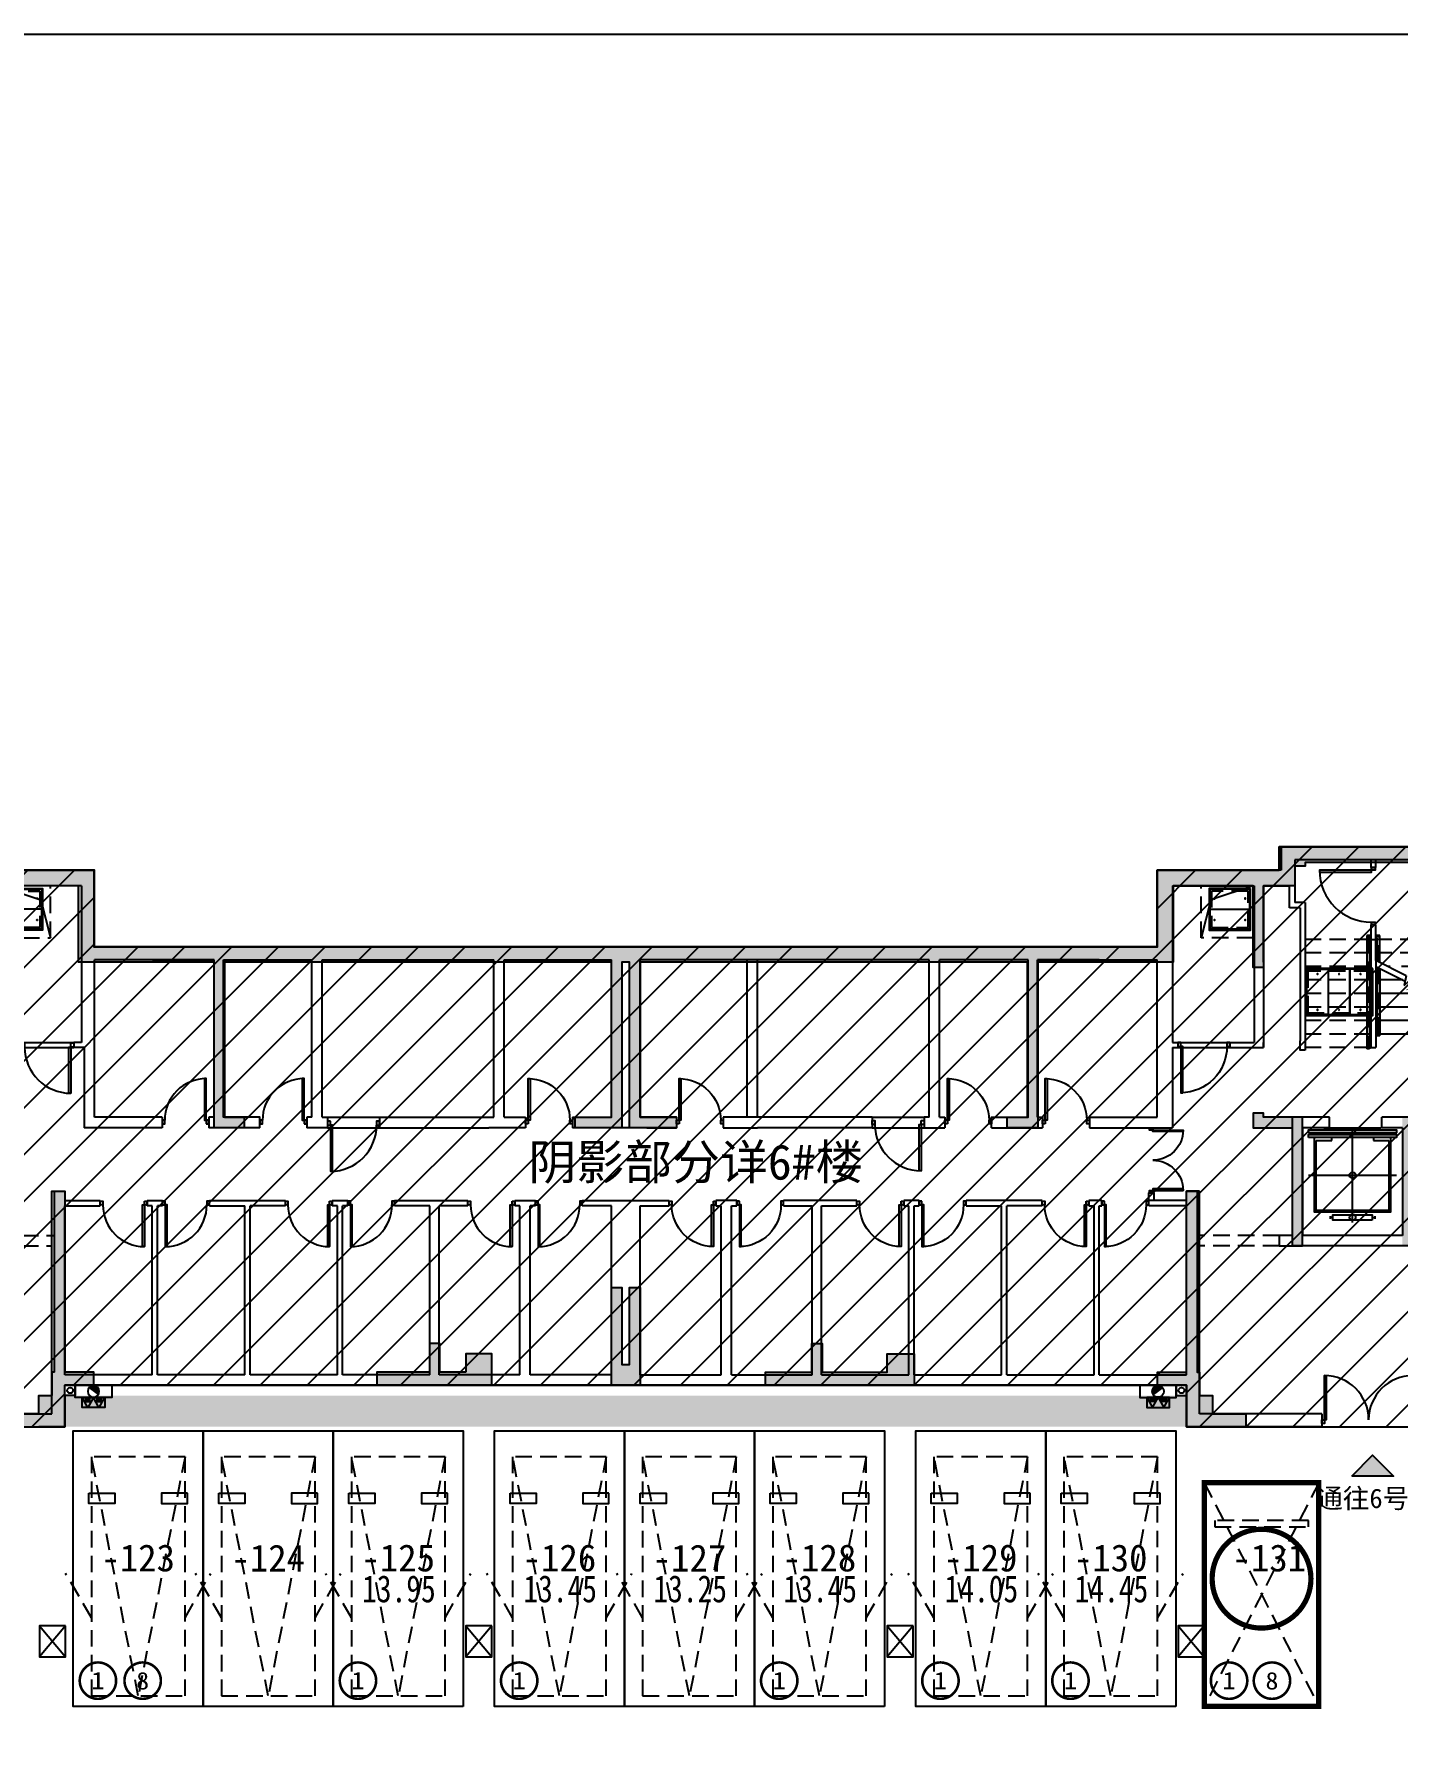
# Model space of a CAD drawing. Header units: millimetres. Extents: x 693907 to 1906102, y -24098 to 332602.
# Drawn here: x 852764 to 878990, y 299862 to 332602 of the extents above; entities that cross this region are included whole.
import ezdxf
from ezdxf.enums import TextEntityAlignment as Align

# ---------------------------------------------------------------- set-up
doc = ezdxf.new("R2010")
doc.units = ezdxf.units.MM
doc.header["$LTSCALE"] = 100
for name, pattern in [('A6-DK-B1F$0$$0$HIDDEN2', [4.7625, 3.175, -1.5875]), ('A6-DK-B1F$0$HIDDEN2', [4.7625, 3.175, -1.5875]), ('X143-6#-BFdwg$0$HIDDEN2', [4.7625, 3.175, -1.5875]), ('XG-CORE-143-BF$0$$0$HIDDEN2', [4.7625, 3.175, -1.5875]), ('XG-CORE-143-BF$0$$0$XG-CORE-143-1F$0$XU-CORE-28F-BF$0$XU-CORE-28F-1F$0$HIDDEN2', [4.7625, 3.175, -1.5875]), ('XG-CORE-143-BF$0$HIDDEN2', [4.7625, 3.175, -1.5875])]:
    doc.linetypes.add(name, pattern=pattern)
doc.layers.get('Defpoints').update_dxf_attribs({"color": 189})
for name, color, linetype in [('-ACO-TTLB', 153, 'Continuous'), ('6-h-dxc$0$S-HATCH-X', 251, 'Continuous'), ('A-HATCH', 251, 'Continuous'), ('A-ROOM-IDEN', 31, 'Continuous'), ('A-WIND-IDEN', 244, 'Continuous'), ('A6-DK-B1F$0$$0$A-PRKG', 175, 'A6-DK-B1F$0$$0$HIDDEN2'), ('A6-DK-B1F$0$A-PRKG', 175, 'A6-DK-B1F$0$HIDDEN2'), ('A6-DK-B1F$0$A-PRKG-SIGN', 252, 'Continuous'), ('A6-W-B1$0$S-WALL-S', 4, 'Continuous'), ('a_parking_number', 120, 'Continuous'), ('a_parking_price', 211, 'Continuous'), ('TP-DK-1(xhs)$0$P-J-DIM-L', 70, 'Continuous'), ('TP-DK-1(xhs)$0$P-X-L', 240, 'Continuous'), ('TP-DK-1(xhs)$0$P-X-M', 2, 'Continuous'), ('TP-DK-1(xhs)$0$P-X-X', 1, 'Continuous'), ('X143-6#-BFdwg$0$A-DOOR', 190, 'Continuous'), ('X143-6#-BFdwg$0$A-DRAIN', 152, 'Continuous'), ('X143-6#-BFdwg$0$A-HOLE-FLOR', 242, 'Continuous'), ('X143-6#-BFdwg$0$A-LOWER', 131, 'X143-6#-BFdwg$0$HIDDEN2'), ('X143-6#-BFdwg$0$A-STAIR', 142, 'Continuous'), ('X143-6#-BFdwg$0$A-VOID', 221, 'X143-6#-BFdwg$0$HIDDEN2'), ('X143-6#-BFdwg$0$A6-143-BF(12#)$0$$0$A-WALL', 2, 'Continuous'), ('X143-6#-BFdwg$0$A6-143-BF(12#)$0$A-DOOR', 190, 'Continuous'), ('X143-6#-BFdwg$0$A6-143-BF(12#)$0$A-WALL', 2, 'Continuous'), ('X143-6#-BFdwg$0$A6-143-BF(12#)$0$XU-143-SF$0$A-WALL', 2, 'Continuous'), ('X143-6#-BFdwg$0$X23-BF$0$A-HATCH', 251, 'Continuous'), ('X143-6#-BFdwg$0$xref(dwg引用图层)', 7, 'Continuous'), ('XG-CORE-143-BF$0$$0$A-WALL', 2, 'Continuous'), ('XG-CORE-143-BF$0$$0$XG-CORE-143-1F$0$XU-CORE-28F-BF$0$XU-CORE-28F-1F$0$A-RAIL', 55, 'Continuous'), ('XG-CORE-143-BF$0$A-DRAIN', 152, 'Continuous'), ('XG-CORE-143-BF$0$A-EVTR', 193, 'Continuous'), ('XG-CORE-143-BF$0$A-HATCH', 251, 'Continuous'), ('XG-CORE-143-BF$0$A-INDEX', 134, 'Continuous'), ('XG-CORE-143-BF$0$A-LOWER', 131, 'XG-CORE-143-BF$0$HIDDEN2'), ('XG-CORE-143-BF$0$A-WALL', 2, 'Continuous'), ('XG-CORE-143-BF$0$A6-143-BF(12#)$0$A-DOOR', 190, 'Continuous'), ('XG-CORE-143-BF$0$A6-143-BF(12#)$0$A-STAIR', 142, 'Continuous'), ('XG-CORE-143-BF$0$A6-143-BF(12#)$0$XG-CORE-7F-1F$0$A-STAIR', 142, 'Continuous'), ('xref(dwg引用图层)', 7, 'Continuous'), ('留孔', 1, 'Continuous')]:
    doc.layers.add(name, color=color, linetype=linetype)
doc.layers.add('A6-W-B1$0$S-EDIT', color=241, linetype='Continuous', plot=False)
doc.layers.add('XG-CORE-143-BF$0$$0$XG-CORE-143-1F$0$XU-CORE-28F-BF$0$XU-CORE-28F-1F$0$-ACO-PLTW', color=220, linetype='XG-CORE-143-BF$0$$0$XG-CORE-143-1F$0$XU-CORE-28F-BF$0$XU-CORE-28F-1F$0$HIDDEN2', plot=False)
doc.layers.add('LVTRY', color=6, linetype='Continuous', lineweight=18)
doc.layers.add('PUB_TEXT', color=7, linetype='Continuous', lineweight=15)
doc.layers.add('yichutu', color=7, linetype='Continuous', true_color=0xffffff, plot=False)
doc.styles.add('-黑体', font='simhei.ttf')
doc.styles.add('华文细黑', font='STXIHEI.TTF')
doc.styles.add('黑体', font='simhei.ttf', dxfattribs={"width": 0.8})

# ---------------------------------------------------------------- blocks, each defined once
blk = doc.blocks.new('*U362')
blk.add_line((0, 1747), (0, 0))
at = {"const_width": 20}
blk.add_lwpolyline([(-103, 1694), (0, 1747), (103, 1694)], dxfattribs=at)
at = {"const_width": 45}
blk.add_lwpolyline([(-6, -22, 1), (6, 22, 1)], format="xyb", close=True, dxfattribs=at)
blk = doc.blocks.new('XG-CORE-143-BF$0$A-Well-plan-1200x1200')
blk.add_lwpolyline([(-50, 850), (1250, 850), (1250, -50), (-50, -50)], close=True)
at = {"layer": 'XG-CORE-143-BF$0$A-HATCH'}
for points in [[(-20, 835), (392, 835), (392, -35), (-20, -35)], [(392, 835), (808, 835), (808, -35), (392, -35)], [(1220, 835), (808, 835), (808, -35), (1220, -35)]]:
    blk.add_lwpolyline(points, close=True, dxfattribs=at)
for centre in [(185, 745), (600, 745), (1015, 745), (185, 55), (600, 55), (1015, 55)]:
    blk.add_circle(centre, 8, dxfattribs=at)
at = {"layer": 'XG-CORE-143-BF$0$A-LOWER'}
blk.add_lwpolyline([(0, 800), (1200, 800), (1200, 0), (0, 0)], close=True, dxfattribs=at)
blk = doc.blocks.new('*U363')
for points in [[(-85, 1035), (-85, 35), (-50, 35), (-50, 1035)], [(-1100, 35), (-1050, 35), (-1050, -35), (-1100, -35)], [(-50, 35), (0, 35), (0, -35), (-50, -35)]]:
    blk.add_lwpolyline(points, close=True)
blk.add_arc((-50, 35), 1000, 90, 180)
blk = doc.blocks.new('XG-CORE-143-BF$0$A-EVTR-a')
for p, q in [((-430, 1700), (-430, 1750)), ((-380, 1725), (-430, 1725)), ((0, 1825), (0, 0)), ((380, 1725), (430, 1725)), ((430, 1700), (430, 1750)), ((844, 915), (-844, 915)), ((550, 0), (-550, 0))]:
    blk.add_line(p, q)
for points in [[(-380, 1775), (380, 1775), (380, 1675), (-380, 1675)], [(844, 190), (844, 130), (-844, 130), (-844, 190)], [(844, 100), (844, 40), (-844, 40), (-844, 100)]]:
    blk.add_lwpolyline(points, close=True)
for points in [[(-731, 190), (-731, 1625), (731, 1625), (731, 190)], [(-700, 245), (-700, 1595), (700, 1595), (700, 245)], [(-400, 245), (-700, 245)], [(-400, 190), (-400, 245)], [(700, 245), (400, 245)], [(400, 245), (400, 190)]]:
    blk.add_lwpolyline(points)
blk.add_circle((0, 1725), 60)
blk.add_ellipse((0, 915), major_axis=(-60.1, 0), ratio=0.918919, start_param=-1.570796, end_param=4.712389)
blk = doc.blocks.new('XG-CORE-143-BF')
at = {"layer": 'XG-CORE-143-BF$0$$0$A-WALL'}
for p, q in [((11840, 11660), (11840, 11160)), ((11840, 11660), (15170, 11660)), ((15170, 11660), (15170, 11210)), ((12090, 11410), (12090, 7800)), ((12090, 11410), (14910, 11410)), ((13350, 11260), (13350, 11410)), ((13450, 11410), (13450, 11260)), ((14910, 11410), (14910, 10590)), ((15170, 11210), (15700, 11210)), ((15510, 10910), (15010, 10910)), ((15010, 10490), (15010, 10910)), ((15510, 9445), (15510, 10910)), ((14710, 10590), (14910, 10590)), ((14710, 10590), (14710, 7750)), ((14810, 10490), (14810, 9445)), ((14810, 10490), (15010, 10490)), ((13350, 9474), (13350, 10160)), ((13450, 10160), (13450, 7800)), ((13350, 9474), (13350, 7800)), ((14810, 9445), (14810, 7930)), ((12640, 6460), (13240, 6460)), ((12840, 6260), (12840, 4190)), ((12840, 6260), (13240, 6260)), ((14240, 6460), (14960, 6460)), ((14240, 6260), (14760, 6260)), ((14760, 6260), (14760, 4190)), ((12840, 4190), (13250, 4190)), ((13240, 4190), (14760, 4190))]:
    blk.add_line(p, q, dxfattribs=at)
at = {"layer": 'XG-CORE-143-BF$0$$0$A-WALL', "linetype": 'XG-CORE-143-BF$0$HIDDEN2'}
for points in [[(13350, 11260), (13450, 11260)], [(13350, 10160), (13450, 10160)], [(13240, 6260), (13240, 6460)], [(14240, 6260), (14240, 6460)]]:
    blk.add_lwpolyline(points, dxfattribs=at)
at = {"layer": 'XG-CORE-143-BF$0$$0$A-WALL', "linetype": 'ByBlock'}
blk.add_lwpolyline([(14710, 7750), (14710, 7750), (14810, 7750), (14810, 7930)], dxfattribs=at)
at = {"layer": 'XG-CORE-143-BF$0$$0$A-WALL'}
for points in [[(12090, 7800), (11890, 7800)], [(13450, 7800), (13350, 7800)]]:
    blk.add_lwpolyline(points, dxfattribs=at)
at = {"layer": 'XG-CORE-143-BF$0$$0$XG-CORE-143-1F$0$XU-CORE-28F-BF$0$XU-CORE-28F-1F$0$-ACO-PLTW'}
for p, q in [((13300, 9449), (13300, 9930)), ((13300, 9930), (13350, 9930)), ((13450, 9930), (13500, 9930)), ((13500, 9930), (13500, 7775)), ((13300, 9336), (13300, 8035))]:
    blk.add_line(p, q, dxfattribs=at)
at = {"layer": 'XG-CORE-143-BF$0$$0$XG-CORE-143-1F$0$XU-CORE-28F-BF$0$XU-CORE-28F-1F$0$A-RAIL'}
for p, q in [((13275, 9436), (13275, 9955)), ((13275, 9955), (13350, 9955)), ((13325, 9461), (13325, 9905)), ((13325, 9905), (13350, 9905)), ((13450, 9955), (13525, 9955)), ((13450, 9905), (13475, 9905)), ((13475, 9905), (13475, 7775)), ((13525, 9955), (13525, 7775)), ((13275, 9323), (13275, 8035)), ((13325, 9349), (13325, 8035))]:
    blk.add_line(p, q, dxfattribs=at)
for points in [[(13325, 8035), (13275, 8035)], [(13475, 7775), (13525, 7775)]]:
    blk.add_lwpolyline(points, dxfattribs=at)
at = {"layer": 'XG-CORE-143-BF$0$A-WALL', "linetype": 'ByBlock'}
blk.add_line((15510, 9445), (15510, 7800), dxfattribs=at)
at = {"layer": 'XG-CORE-143-BF$0$A6-143-BF(12#)$0$A-STAIR', "linetype": 'XG-CORE-143-BF$0$$0$HIDDEN2'}
for p, q in [((12090, 9880), (13350, 9880)), ((13450, 9880), (14700, 9880)), ((12090, 9620), (13350, 9620)), ((13450, 9620), (14700, 9620)), ((12090, 9360), (12859, 9360)), ((13450, 9360), (14700, 9360)), ((12090, 9100), (12611, 9100)), ((13450, 9100), (14700, 9100)), ((13450, 8840), (14700, 8840)), ((13450, 8580), (14700, 8580)), ((13450, 8320), (14700, 8320)), ((13450, 8060), (14700, 8060)), ((13450, 7800), (14700, 7800))]:
    blk.add_line(p, q, dxfattribs=at)
at = {"layer": 'XG-CORE-143-BF$0$A6-143-BF(12#)$0$A-STAIR'}
for p, q in [((12766, 9180), (13350, 9474)), ((13350, 9362), (12788, 9079)), ((13078, 9360), (13117, 9360)), ((12090, 8833), (12624, 9107)), ((12646, 9006), (12090, 8720)), ((12323, 8840), (13350, 8840)), ((12830, 9100), (13350, 9100)), ((12090, 8580), (13350, 8580)), ((12090, 8320), (13350, 8320)), ((12090, 8060), (13350, 8060)), ((13450, 7800), (13350, 7800))]:
    blk.add_line(p, q, dxfattribs=at)
blk.add_lwpolyline([(13450, 9880), (13350, 9880)], dxfattribs=at)
at = {"layer": 'XG-CORE-143-BF$0$A6-143-BF(12#)$0$XG-CORE-7F-1F$0$A-STAIR'}
for p, q in [((12806, 8997), (12608, 9180)), ((12608, 9180), (12646, 9006)), ((12766, 9180), (12806, 8997))]:
    blk.add_line(p, q, dxfattribs=at)
at = {"layer": 'XG-CORE-143-BF$0$A-DRAIN'}
blk.add_blockref('XG-CORE-143-BF$0$A-Well-plan-1200x1200', (13460, 8470), dxfattribs=at)
at = {"layer": 'XG-CORE-143-BF$0$A-EVTR', "xscale": -1, "rotation": 180}
blk.add_blockref('XG-CORE-143-BF$0$A-EVTR-a', (13800, 6260), dxfattribs=at)
at = {"layer": 'XG-CORE-143-BF$0$A-INDEX', "xscale": -0.5, "yscale": 0.5, "zscale": 0.5, "rotation": 1.16157689039662e-05}
blk.add_blockref('*U362', (12715, 8060), dxfattribs=at)
at = {"layer": 'XG-CORE-143-BF$0$A6-143-BF(12#)$0$A-DOOR', "xscale": -1, "rotation": 270}
blk.add_blockref('*U363', (13400, 11260), dxfattribs=at)
blk = doc.blocks.new('*U348')
for points in [[(-850, 35), (-900, 35), (-900, -35), (-850, -35)], [(0, 35), (-50, 35), (-50, -35), (0, -35)], [(-815, -835), (-815, -35), (-850, -35), (-850, -835)]]:
    blk.add_lwpolyline(points, close=True)
blk.add_arc((-850, -35), 800, 270, 0)
blk = doc.blocks.new('*U349')
for points in [[(-85, 835), (-85, 35), (-50, 35), (-50, 835)], [(-900, -35), (-850, -35), (-850, 35), (-900, 35)], [(-50, -35), (0, -35), (0, 35), (-50, 35)]]:
    blk.add_lwpolyline(points, close=True)
blk.add_arc((-50, 35), 800, 90, 180)
blk = doc.blocks.new('*U350')
for points in [[(-815, 835), (-815, 35), (-850, 35), (-850, 835)], [(-850, -35), (-900, -35), (-900, 35), (-850, 35)], [(0, -35), (-50, -35), (-50, 35), (0, 35)]]:
    blk.add_lwpolyline(points, close=True)
blk.add_arc((-850, 35), 800, 0, 90)
blk = doc.blocks.new('*U357')
for points in [[(-1715, 885), (-1715, 35), (-1750, 35), (-1750, 885)], [(-85, 885), (-85, 35), (-50, 35), (-50, 885)], [(-1800, 35), (-1750, 35), (-1750, -35), (-1800, -35)], [(-50, 35), (0, 35), (0, -35), (-50, -35)]]:
    blk.add_lwpolyline(points, close=True)
for centre, start, end in [((-1750, 35), 0, 90), ((-50, 35), 90, 180)]:
    blk.add_arc(centre, 850, start, end)
blk = doc.blocks.new('*U354')
at = {"layer": 'X143-6#-BFdwg$0$A-DRAIN'}
blk.add_lwpolyline([(50, 50), (50, 850), (850, 850), (850, 50)], close=True, dxfattribs=at)
at = {"layer": 'X143-6#-BFdwg$0$A-HOLE-FLOR'}
blk.add_lwpolyline([(0, 0), (270, 817), (1000, 1000)], dxfattribs=at)
for points in [[(65, 835), (450, 835), (450, 65), (65, 65)], [(835, 835), (450, 835), (450, 65), (835, 65)]]:
    blk.add_lwpolyline(points, close=True, dxfattribs=at)
at = {"layer": 'X143-6#-BFdwg$0$A-LOWER'}
for points in [[(0, 1000), (0, 0), (1000, 0), (1000, 1000), (0, 1000)], [(100, 100), (100, 800), (800, 800), (800, 100), (100, 100)]]:
    blk.add_lwpolyline(points, dxfattribs=at)
at = {"layer": 'X143-6#-BFdwg$0$X23-BF$0$A-HATCH'}
blk.add_lwpolyline([(65, 65), (65, 835), (835, 835), (835, 65)], close=True, dxfattribs=at)
for centre in [(242, 745), (657, 745), (242, 155), (657, 155)]:
    blk.add_circle(centre, 8, dxfattribs=at)
blk = doc.blocks.new('*U351')
for points in [[(-815, 835), (-815, 35), (-850, 35), (-850, 835)], [(-850, -35), (-900, -35), (-900, 35), (-850, 35)], [(0, -35), (-50, -35), (-50, 35), (0, 35)]]:
    blk.add_lwpolyline(points, close=True)
blk.add_arc((-850, 35), 800, 0, 90)
blk = doc.blocks.new('*U355')
at = {"linetype": 'ByBlock', "lineweight": -2}
for points in [[(0, -35), (50, -35), (50, 35), (0, 35)], [(1350, -35), (1400, -35), (1400, 35), (1350, 35)], [(85, -685), (85, -35), (50, -35), (50, -685)], [(1315, -685), (1315, -35), (1350, -35), (1350, -685)]]:
    blk.add_lwpolyline(points, close=True, dxfattribs=at)
for centre, start, end in [((50, -35), 270, 0), ((1350, -35), 180, 270)]:
    blk.add_arc(centre, 650, start, end, dxfattribs=at)
blk = doc.blocks.new('X143-6#-BFdwg', base_point=(211754, -74125))
at = {"layer": 'X143-6#-BFdwg$0$A-STAIR', "linetype": 'ByBlock'}
for points in [[(227914, -66225), (228914, -66225)], [(227914, -66325), (228914, -66325)], [(250144, -66225), (251144, -66225)], [(250144, -66325), (251144, -66325)], [(233794, -67665), (234794, -67665)], [(244264, -67665), (245264, -67665)], [(233794, -67865), (234794, -67865)], [(244264, -67865), (245264, -67865)]]:
    blk.add_lwpolyline(points, dxfattribs=at)
at = {"layer": 'X143-6#-BFdwg$0$A-VOID'}
for points in [[(226964, -69935), (228544, -69935)], [(252094, -69935), (250514, -69935)], [(226964, -70135), (228494, -70135)], [(252094, -70135), (250564, -70135)]]:
    blk.add_lwpolyline(points, dxfattribs=at)
at = {"layer": 'X143-6#-BFdwg$0$A6-143-BF(12#)$0$$0$A-WALL'}
for p, q in [((252134, -62915), (251604, -62915)), ((251794, -63215), (252294, -63215)), ((251794, -64565), (251794, -63215)), ((251794, -66325), (251794, -66225))]:
    blk.add_line(p, q, dxfattribs=at)
at = {"layer": 'X143-6#-BFdwg$0$A6-143-BF(12#)$0$A-WALL', "linetype": 'ByBlock'}
blk.add_line((251794, -64745), (251794, -66145), dxfattribs=at)
at = {"layer": 'X143-6#-BFdwg$0$A6-143-BF(12#)$0$XU-143-SF$0$A-WALL'}
for p, q in [((229314, -62915), (227444, -62915)), ((229314, -64385), (229314, -62915)), ((249744, -64385), (249744, -62915)), ((249744, -62915), (251614, -62915)), ((229064, -63215), (227444, -63215)), ((250044, -63215), (251614, -63215)), ((251614, -63215), (251614, -66225)), ((229314, -64385), (249744, -64385)), ((229314, -67665), (229314, -64635)), ((231614, -64635), (229314, -64635)), ((230429, -64635), (231614, -64635)), ((231614, -67665), (231614, -64635)), ((231614, -67665), (231614, -64635)), ((231794, -64635), (233494, -64635)), ((231794, -67665), (231794, -64635)), ((231794, -67665), (231794, -64635)), ((233494, -67665), (233494, -64635)), ((233694, -64635), (236994, -64635)), ((233694, -67665), (233694, -64635)), ((236994, -67665), (236994, -64635)), ((237194, -64635), (239254, -64635)), ((237194, -67665), (237194, -64635)), ((239254, -67665), (239254, -64635)), ((241864, -64635), (239804, -64635)), ((239804, -67665), (239804, -64635)), ((245364, -64635), (241864, -64635)), ((241864, -67665), (241864, -64635)), ((242064, -67665), (242064, -64635)), ((245364, -67665), (245364, -64635)), ((247264, -64635), (245564, -64635)), ((245564, -67665), (245564, -64635)), ((247264, -67665), (247264, -64635)), ((247264, -67665), (247264, -64635)), ((248629, -64635), (247444, -64635)), ((247444, -67665), (247444, -64635)), ((247444, -67665), (247444, -64635)), ((247444, -64635), (249744, -64635)), ((249744, -67665), (249744, -64635)), ((229064, -66225), (228914, -66225)), ((229114, -66325), (228914, -66325)), ((250044, -66225), (250144, -66225)), ((250044, -66325), (250144, -66325)), ((251144, -66225), (251614, -66225)), ((251144, -66325), (251794, -66325)), ((230614, -67665), (229314, -67665)), ((231614, -67665), (231514, -67665)), ((232179, -67665), (231794, -67665)), ((232494, -67665), (231794, -67665)), ((233494, -67665), (233394, -67665)), ((245564, -67665), (245664, -67665)), ((246564, -67665), (247264, -67665)), ((246779, -67665), (247264, -67665)), ((247444, -67665), (247544, -67665)), ((248444, -67665), (249744, -67665)), ((252344, -67665), (252344, -70135)), ((230614, -67865), (229114, -67865)), ((232494, -67865), (231514, -67865)), ((233794, -67865), (233394, -67865)), ((234794, -67865), (236894, -67865)), ((237604, -67865), (236894, -67865)), ((240134, -67865), (238504, -67865)), ((239934, -67865), (240504, -67865)), ((241404, -67865), (242064, -67865)), ((244264, -67865), (242064, -67865)), ((245264, -67865), (245664, -67865)), ((246564, -67865), (247544, -67865)), ((248444, -67865), (250044, -67865)), ((228494, -73365), (228494, -69265)), ((228744, -72615), (228744, -69365)), ((228744, -72615), (228744, -69365)), ((230324, -69265), (230624, -69265)), ((230424, -69365), (230324, -69365)), ((230424, -72615), (230424, -69365)), ((230524, -72615), (230524, -69365)), ((230624, -69365), (230524, -69365)), ((231524, -69265), (232984, -69265)), ((232204, -72615), (232204, -69365)), ((232304, -72615), (232304, -69365)), ((232984, -69365), (232304, -69365)), ((233884, -69265), (234184, -69265)), ((233884, -69265), (234184, -69265)), ((233984, -69365), (233884, -69365)), ((233984, -69365), (233884, -69365)), ((233984, -72615), (233984, -69365)), ((234084, -72615), (234084, -69365)), ((234184, -69365), (234084, -69365)), ((234184, -69365), (234084, -69365)), ((235084, -69265), (236494, -69265)), ((235764, -69365), (235084, -69365)), ((235764, -72615), (235764, -69365)), ((235944, -72615), (235944, -69365)), ((236494, -69365), (235944, -69365)), ((237394, -69265), (237794, -69265)), ((237394, -69265), (237794, -69265)), ((237494, -69365), (237394, -69365)), ((237494, -69365), (237394, -69365)), ((237494, -72615), (237494, -69365)), ((237694, -72615), (237694, -69365)), ((237794, -69365), (237694, -69365)), ((237794, -69365), (237694, -69365)), ((239254, -69365), (238694, -69365)), ((239254, -72615), (239254, -69365)), ((239804, -72615), (239804, -69365)), ((239804, -69365), (240364, -69365)), ((241664, -69265), (241264, -69265)), ((241664, -69265), (241264, -69265)), ((241264, -69365), (241364, -69365)), ((241264, -69365), (241364, -69365)), ((241364, -72615), (241364, -69365)), ((241564, -69365), (241664, -69365)), ((241564, -72615), (241564, -69365)), ((241564, -69365), (241664, -69365)), ((243974, -69265), (242564, -69265)), ((242564, -69365), (243114, -69365)), ((243114, -72615), (243114, -69365)), ((243294, -72615), (243294, -69365)), ((243294, -69365), (243974, -69365)), ((245174, -69265), (244874, -69265)), ((245174, -69265), (244874, -69265)), ((244874, -69365), (244974, -69365)), ((244874, -69365), (244974, -69365)), ((244974, -72615), (244974, -69365)), ((245074, -72615), (245074, -69365)), ((245074, -69365), (245174, -69365)), ((245074, -69365), (245174, -69365)), ((247534, -69265), (246074, -69265)), ((246074, -69365), (246754, -69365)), ((246754, -72615), (246754, -69365)), ((246854, -72615), (246854, -69365)), ((248684, -69265), (248434, -69265)), ((248434, -69365), (248534, -69365)), ((248534, -72615), (248534, -69365)), ((248634, -72615), (248634, -69365)), ((248634, -69365), (248684, -69365)), ((250314, -72615), (250314, -69365)), ((250314, -72615), (250314, -69365)), ((250564, -73365), (250564, -69085)), ((254664, -70135), (252954, -70135)), ((230424, -72615), (228744, -72615)), ((232204, -72615), (230524, -72615)), ((233984, -72615), (232304, -72615)), ((235764, -72615), (234084, -72615)), ((237494, -72615), (235944, -72615)), ((239254, -72615), (237694, -72615)), ((239804, -72615), (241364, -72615)), ((241564, -72615), (243114, -72615)), ((243294, -72615), (244974, -72615)), ((245074, -72615), (246754, -72615)), ((246854, -72615), (248534, -72615)), ((248634, -72615), (250314, -72615)), ((228744, -73615), (228744, -72815)), ((250314, -72815), (228744, -72815)), ((250314, -73615), (250314, -72815)), ((252914, -73365), (252914, -73615))]:
    blk.add_line(p, q, dxfattribs=at)
at = {"layer": 'X143-6#-BFdwg$0$A6-143-BF(12#)$0$XU-143-SF$0$A-WALL', "linetype": 'ByBlock'}
for p, q in [((229064, -63215), (229064, -66225)), ((250044, -63215), (250044, -66225)), ((228914, -66225), (228914, -66325)), ((229114, -66325), (229114, -67865)), ((250044, -66325), (250044, -67865)), ((250144, -66225), (250144, -66325)), ((251144, -66225), (251144, -66325)), ((230614, -67665), (230614, -67865)), ((231514, -67665), (231514, -67865)), ((233394, -67665), (233394, -67865)), ((233694, -67665), (233794, -67665)), ((233794, -67665), (233794, -67865)), ((234794, -67665), (236994, -67665)), ((234794, -67665), (234794, -67865)), ((237194, -67665), (237604, -67665)), ((237194, -67665), (237604, -67665)), ((237604, -67665), (237604, -67865)), ((238504, -67665), (239254, -67665)), ((238504, -67665), (238504, -67865)), ((240034, -67665), (239804, -67665)), ((240504, -67665), (240034, -67665)), ((240504, -67665), (240504, -67865)), ((243864, -67665), (241404, -67665)), ((241404, -67665), (241404, -67865)), ((244264, -67665), (243864, -67665)), ((244264, -67665), (244264, -67865)), ((245364, -67665), (245264, -67665)), ((245264, -67665), (245264, -67865)), ((245664, -67665), (245664, -67865)), ((247544, -67665), (247544, -67865)), ((248444, -67665), (248444, -67865)), ((228744, -69265), (229424, -69265)), ((228744, -69365), (229424, -69365)), ((229424, -69365), (229424, -69265)), ((230324, -69365), (230324, -69265)), ((230624, -69365), (230624, -69265)), ((231524, -69365), (231524, -69265)), ((231524, -69365), (232204, -69365)), ((232984, -69365), (232984, -69265)), ((233884, -69365), (233884, -69265)), ((234184, -69365), (234184, -69265)), ((235084, -69365), (235084, -69265)), ((236494, -69365), (236494, -69265)), ((237394, -69365), (237394, -69265)), ((237794, -69365), (237794, -69265)), ((238694, -69365), (238694, -69265)), ((238694, -69265), (240364, -69265)), ((240364, -69365), (240364, -69265)), ((241264, -69365), (241264, -69265)), ((241664, -69365), (241664, -69265)), ((242564, -69365), (242564, -69265)), ((243974, -69365), (243974, -69265)), ((244874, -69365), (244874, -69265)), ((245174, -69365), (245174, -69265)), ((246074, -69365), (246074, -69265)), ((247534, -69365), (246854, -69365)), ((247534, -69365), (247534, -69265)), ((248434, -69365), (248434, -69265)), ((248684, -69365), (248684, -69265)), ((249584, -69365), (249584, -69265)), ((250314, -69265), (249584, -69265)), ((250314, -69365), (249584, -69365)), ((250564, -69085), (250314, -69085)), ((252954, -70135), (252344, -70135)), ((227454, -73365), (228494, -73365)), ((227454, -73615), (228744, -73615)), ((252914, -73615), (250314, -73615)), ((252914, -73365), (250564, -73365))]:
    blk.add_line(p, q, dxfattribs=at)
for points in [[(232494, -67865), (232494, -67665), (231794, -67665), (231794, -64635)], [(246564, -67865), (246564, -67665), (247264, -67665), (247264, -64635)], [(228494, -69265), (228494, -69085), (228544, -69085), (228744, -69085), (228744, -69265)], [(249584, -69265), (249584, -69115), (249684, -69115), (249684, -69265)], [(250314, -69265), (250314, -69085)]]:
    blk.add_lwpolyline(points, dxfattribs=at)
at = {"layer": 'X143-6#-BFdwg$0$A6-143-BF(12#)$0$XU-143-SF$0$A-WALL'}
blk.add_lwpolyline([(252344, -69935), (252094, -69935), (252094, -70135), (252344, -70135)], dxfattribs=at)
at = {"layer": 'X143-6#-BFdwg$0$A-DOOR', "xscale": -0.892857142857143, "yscale": 0.892857142857143, "zscale": 0.892857142857143, "rotation": 90}
blk.add_blockref('*U355', (249634, -67865), dxfattribs=at)
at = {"layer": 'X143-6#-BFdwg$0$A-LOWER', "rotation": 269.9833843745595}
blk.add_blockref('*U354', (227465, -63215), dxfattribs=at)
at = {"layer": 'X143-6#-BFdwg$0$A-LOWER', "xscale": -1, "rotation": 90.0166156254405}
blk.add_blockref('*U354', (251594, -63215), dxfattribs=at)
at = {"layer": 'X143-6#-BFdwg$0$A6-143-BF(12#)$0$A-DOOR', "yscale": 1.111111111111111, "zscale": 1.111111111111111, "rotation": 180}
for name, p, xscale in [('*U351', (227914, -66275), 1.111111111111111), ('*U351', (251144, -66265), -1.111111111111111), ('*U349', (233794, -67775), 1.111111111111111), ('*U351', (244264, -67765), 1.111111111111111)]:
    blk.add_blockref(name, p, dxfattribs=dict(at, xscale=xscale))
at = {"layer": 'X143-6#-BFdwg$0$A6-143-BF(12#)$0$A-DOOR', "rotation": 180}
for name, p in [('*U348', (230614, -67755)), ('*U348', (232494, -67755)), ('*U350', (229424, -69315)), ('*U349', (230624, -69315)), ('*U350', (232984, -69315)), ('*U349', (234184, -69315)), ('*U350', (236494, -69315)), ('*U349', (237794, -69315))]:
    blk.add_blockref(name, p, dxfattribs=at)
at = {"layer": 'X143-6#-BFdwg$0$A6-143-BF(12#)$0$A-DOOR', "xscale": -1, "rotation": 180}
for name, p in [('*U348', (238504, -67755)), ('*U348', (241404, -67755)), ('*U348', (246564, -67755)), ('*U348', (248444, -67755)), ('*U349', (241264, -69315)), ('*U350', (242564, -69315)), ('*U349', (244874, -69315)), ('*U350', (246074, -69315)), ('*U349', (248434, -69315)), ('*U350', (249584, -69315))]:
    blk.add_blockref(name, p, dxfattribs=at)
at = {"layer": 'X143-6#-BFdwg$0$A6-143-BF(12#)$0$A-DOOR'}
blk.add_blockref('*U357', (254714, -73515), dxfattribs=at)
at = {"layer": 'X143-6#-BFdwg$0$xref(dwg引用图层)', "linetype": 'ByBlock', "xscale": -1}
blk.add_blockref('XG-CORE-143-BF', (267304, -74125), dxfattribs=at)
blk = doc.blocks.new('6-w-dxc', base_point=(176536, -115673))
at = {"color": 0, "linetype": 'ByBlock'}
for points in [[(186586, -104463), (188326, -104463), (188326, -104013), (191746, -104013), (191746, -104463), (194086, -104463), (194086, -105933), (206186, -105933), (206186, -105933), (208686, -105933), (208686, -105933), (214536, -105933), (214536, -104463), (216876, -104463), (216876, -104013), (220296, -104013), (220296, -104463), (222036, -104463), (222036, -105933), (232186, -105933), (232186, -108183)], [(216376, -104763), (214836, -104763), (214836, -106233), (212236, -106233), (212236, -109413), (211646, -109413), (211646, -109213), (212036, -109213), (212036, -106233), (208386, -106233), (208386, -106233), (206486, -106233), (206486, -106233), (204586, -106233), (204586, -109213), (205286, -109213), (205286, -109413), (204386, -109413), (204386, -106233), (204236, -106233), (204236, -109413), (203336, -109413), (203336, -109213), (204036, -109213), (204036, -106233), (196596, -106233), (196596, -109213), (196976, -109213), (196976, -109413), (196396, -109413), (196396, -106233), (193786, -106233), (193786, -104763), (192246, -104763)], [(219996, -104313), (217376, -104313), (217376, -104383), (217176, -104383), (217176, -104763), (216576, -104763), (216576, -106333), (216376, -106333), (216376, -104763)], [(217126, -111683), (217326, -111683), (217326, -109213), (217326, -109213), (217326, -109213), (216576, -109213), (216576, -109133), (216376, -109133), (216376, -109413), (217126, -109413), (217126, -111683)], [(214536, -114363), (214536, -114113), (215096, -114113), (215096, -110633), (215296, -110633), (215296, -114113), (215346, -114113), (215346, -114563)], [(204586, -113963), (204586, -113963), (204586, -114363), (204036, -114363), (204036, -113963), (204036, -113963), (204036, -112483), (204236, -112483), (204236, -113963), (204386, -113963), (204386, -112483), (204586, -112483), (204586, -113963), (204586, -113963)], [(201236, -114113), (200736, -114113), (200736, -113563), (200536, -113563), (200536, -114113), (199526, -114113), (199526, -114363), (201626, -114363), (201626, -114363), (201736, -114363), (201736, -113763), (201236, -113763), (201236, -114113)], [(209336, -114363), (206996, -114363), (206996, -114113), (207886, -114113), (207886, -113563), (208086, -113563), (208086, -114113), (209336, -114113), (209336, -113763), (209856, -113763), (209856, -114363), (209336, -114363), (209336, -114363)], [(193326, -114113), (193326, -114113), (193326, -114113), (193276, -114113), (193276, -114563)], [(194086, -114363), (194086, -114113), (193526, -114113), (193526, -114113)], [(193026, -114913), (192386, -114913), (192386, -115163), (193526, -115163), (193526, -114363), (194086, -114363)], [(193526, -114563), (193526, -115163), (193026, -115163)], [(193026, -114913), (193026, -114563), (193276, -114563)], [(215596, -114913), (216236, -114913), (216236, -115163), (215096, -115163), (215096, -114363), (214536, -114363)], [(215596, -115163), (215096, -115163), (215096, -114563)], [(215346, -114563), (215596, -114563), (215596, -114913)]]:
    blk.add_lwpolyline(points, dxfattribs=at)
for points in [[(193326, -110833), (193326, -110633), (193526, -110633), (193526, -114113)], [(193326, -114113), (193326, -110833), (193326, -110833)]]:
    blk.add_lwpolyline(points)
blk = doc.blocks.new('6-h-dxc', base_point=(343416, -137441))
at = {"layer": '6-h-dxc$0$S-HATCH-X'}
h = blk.add_hatch(color=256, dxfattribs=at)
h.paths.add_polyline_path([(343316, -135831), (343316, -127701), (353466, -127701), (353466, -126531), (352356, -126531), (352356, -127701), (352056, -127701), (352056, -126231), (355206, -126231), (355206, -125781), (358626, -125781), (358626, -126231), (360966, -126231), (360966, -127701), (373066, -127701), (373066, -127701), (375566, -127701), (375566, -127701), (381416, -127701), (381416, -126231), (383756, -126231), (383756, -125781), (387176, -125781), (387176, -126231), (388916, -126231), (388916, -127701), (399063, -127702), (399916, -127701), (399916, -130251), (399066, -130251), (399066, -129951), (399616, -129951), (399616, -128001), (399066, -128001), (399066, -129951), (399066, -130251), (399066, -135831), (400164, -135831), (400164, -136131), (399066, -136131), (399066, -136131), (398766, -136131), (398766, -135831), (398766, -135831), (398766, -131181), (398166, -131181), (398166, -130981), (398766, -130981), (398766, -128002), (391426, -128001), (391426, -130981), (391806, -130981), (391806, -131181), (391226, -131181), (391226, -128001), (388616, -128001), (388616, -126531), (387076, -126531), (387076, -127551), (386876, -127551), (386876, -126081), (384256, -126081), (384256, -126151), (384056, -126151), (384056, -126531), (383456, -126531), (383456, -128101), (383256, -128101), (383256, -126531), (381716, -126531), (381716, -128001), (379116, -128001), (379116, -131181), (378526, -131181), (378526, -130981), (378916, -130981), (378916, -128001), (375266, -128001), (375266, -128001), (373366, -128001), (373366, -128001), (371466, -128001), (371466, -130981), (372166, -130981), (372166, -131181), (371266, -131181), (371266, -128001), (371116, -128001), (371116, -131181), (370216, -131181), (370216, -130981), (370916, -130981), (370916, -128001), (363476, -128001), (363476, -130981), (363856, -130981), (363856, -131181), (363276, -131181), (363276, -128001), (360666, -128001), (360666, -126531), (359126, -126531), (359126, -128101), (358926, -128101), (358926, -126531), (358326, -126531), (358326, -126151), (358126, -126151), (358126, -126081), (355506, -126081), (355506, -126531), (355506, -127551), (355306, -127551), (355306, -126531), (353766, -126531), (353766, -128001), (352356, -128001), (352356, -127701), (352356, -128001), (351156, -128001), (351156, -131181), (350576, -131181), (350576, -130981), (350956, -130981), (350956, -128001), (343616, -128001), (343616, -130981), (344216, -130981), (344216, -131181), (343616, -131181), (343616, -136131), (343316, -136131), (343316, -136131), (343116, -136131), (343116, -136858), (342816, -136858), (342816, -134761), (343116, -134761), (343116, -135831)])
h.paths.add_polyline_path([(388156, -132601), (388156, -132401), (388356, -132401), (388356, -135881), (388156, -135881), (388156, -132601)], flags=17)
h.paths.add_polyline_path([(348026, -135881), (347016, -135881), (347016, -135331), (346816, -135331), (346816, -135881), (345926, -135881), (345926, -136131), (348026, -136131)], flags=17)
h.paths.add_polyline_path([(353466, -136131), (353466, -135881), (354026, -135881), (354226, -135881), (354276, -135881), (354276, -136681), (355166, -136681), (355166, -136931), (354026, -136931), (354026, -136131)])
h.paths.add_polyline_path([(351466, -135531), (350966, -135531), (350966, -136131), (351466, -136131)], flags=17)
h.paths.add_polyline_path([(394581, -135631), (395181, -135631), (395181, -135881), (395366, -135881), (395366, -135331), (395566, -135331), (395566, -135881), (396681, -135881), (396681, -136131), (394581, -136131)], flags=17)
h.paths.add_polyline_path([(376416, -136131), (373876, -136131), (373876, -135881), (374766, -135881), (374766, -135331), (374966, -135331), (374966, -135881), (376216, -135881), (376216, -135531), (376716, -135531), (376716, -136131)], flags=17)
h.paths.add_polyline_path([(389481, -136131), (389481, -135531), (388981, -135531), (388981, -135881), (388356, -135881), (388156, -135881), (388106, -135881), (388106, -136681), (387216, -136681), (387216, -136931), (388356, -136931), (388356, -136131)])
h.paths.add_polyline_path([(390516, -136131), (391016, -136131)], flags=17)
h.paths.add_polyline_path([(362716, -136131), (363216, -136131)], flags=17)
h.paths.add_polyline_path([(368616, -135531), (368116, -135531), (368116, -135881), (367616, -135881), (367616, -135331), (367416, -135331), (367416, -135881), (366406, -135881), (366406, -136131), (368616, -136131)], flags=17)
h.paths.add_polyline_path([(382176, -132601), (382176, -132401), (381976, -132401), (381976, -134951), (382176, -134951), (382176, -132601)], flags=17)
h.paths.add_polyline_path([(354226, -132601), (354226, -132401), (354026, -132401), (354026, -135881), (354226, -135881), (354226, -132601)], flags=17)
h.paths.add_polyline_path([(384006, -133451), (384206, -133451), (384206, -130981), (383456, -130981), (383456, -130901), (383256, -130901), (383256, -131181), (384006, -131181)], flags=17)
h.paths.add_polyline_path([(386326, -133451), (386126, -133451), (386126, -130981), (386876, -130981), (386876, -130901), (387076, -130901), (387076, -131181), (386326, -131181)], flags=17)
h.paths.add_polyline_path([(358376, -133451), (358176, -133451), (358176, -130981), (358926, -130981), (358926, -130901), (359126, -130901), (359126, -131181), (358376, -131181)], flags=17)
h.paths.add_polyline_path([(356056, -133451), (356256, -133451), (356256, -130981), (355506, -130981), (355506, -130901), (355306, -130901), (355306, -131181), (356056, -131181)], flags=17)
h.paths.add_polyline_path([(359906, -136681), (359906, -136331), (360156, -136331), (360156, -135881), (360206, -135881), (360206, -132401), (360406, -132401), (360406, -135881), (360966, -135881), (360966, -136131), (360406, -136131), (360406, -136931), (359266, -136931), (359266, -136681)])
h.paths.add_polyline_path([(382476, -136681), (383116, -136681), (383116, -136931), (381976, -136931), (381976, -136131), (381416, -136131), (381416, -135881), (381976, -135881), (381976, -134951), (382176, -134951), (382176, -135881), (382226, -135881), (382226, -136331), (382476, -136331)])
h.paths.add_polyline_path([(371466, -135881), (371466, -135881), (371466, -136131), (370916, -136131), (370916, -135881), (370916, -135881), (370916, -134251), (371116, -134251), (371116, -135731), (371266, -135731), (371266, -134251), (371466, -134251)], flags=17)
edge = h.paths.add_edge_path()
edge.add_line((360406, -136331), (360406, -136931))
edge.add_line((360406, -136931), (359906, -136931))
edge.add_line((382476, -136931), (381976, -136931))
edge.add_line((381976, -136931), (381976, -136331))
blk = doc.blocks.new('BF1')
at = {"layer": 'xref(dwg引用图层)'}
for name in ['6-w-dxc', '6-h-dxc']:
    blk.add_blockref(name, (94150, 305315), dxfattribs=at)
blk = doc.blocks.new('TP-DK-1(xhs)$0$PG01.1')
at = {"color": 1}
for p, q in [((108, 187), (0, 0)), ((80, 72), (66, 58)), ((89, 72), (66, 48)), ((99, 72), (66, 39)), ((109, 72), (66, 29)), ((118, 72), (66, 20)), ((128, 72), (66, 10)), ((138, 72), (66, 0)), ((147, 72), (76, 0)), ((150, 65), (85, 0)), ((150, 56), (94, 0)), ((150, 46), (104, 0)), ((216, 0), (108, 187)), ((150, 36), (114, 0)), ((150, 27), (123, 0)), ((150, 17), (133, 0)), ((150, 8), (142, 0)), ((324, 187), (216, 0)), ((296, 72), (282, 58)), ((305, 72), (282, 48)), ((315, 72), (282, 39)), ((325, 72), (282, 29)), ((334, 72), (282, 20)), ((344, 72), (282, 10)), ((354, 72), (282, 0)), ((363, 72), (292, 0)), ((366, 65), (301, 0)), ((366, 56), (310, 0)), ((366, 46), (320, 0)), ((432, 0), (324, 187)), ((366, 36), (330, 0)), ((366, 27), (339, 0)), ((366, 17), (349, 0)), ((366, 8), (358, 0))]:
    blk.add_line(p, q, dxfattribs=at)
at = {"color": 2}
for p, q in [((0, 0), (216, 0)), ((216, 0), (432, 0))]:
    blk.add_line(p, q, dxfattribs=at)
at = {"color": 1}
for points in [[(0, 0), (436, 0), (436, 190), (0, 190)], [(66, 72), (150, 72), (150, 0), (66, 0)], [(282, 72), (366, 72), (366, 0), (282, 0)]]:
    blk.add_lwpolyline(points, close=True, dxfattribs=at)
blk = doc.blocks.new('TP-DK-1(xhs)$0$PG02.4')
blk.add_hatch(color=1).paths.add_polyline_path([(265, 48, 0.699012), (461, 120, 0.141488), (444, 179)])
at = {"color": 1}
blk.add_line((265, 48), (444, 179), dxfattribs=at)
blk.add_lwpolyline([(0, 0), (700, 0), (700, 240), (0, 240)], close=True, dxfattribs=at)
blk.add_circle((350, 120), 111, dxfattribs=at)
blk = doc.blocks.new('TP-DK-1(xhs)')
at = {"layer": 'TP-DK-1(xhs)$0$P-J-DIM-L', "color": 8, "true_color": 0x808080}
for points in [[(111340, 306625), (111340, 306425), (111140, 306425), (111140, 306625)], [(132510, 306625), (132510, 306425), (132710, 306425), (132710, 306625)]]:
    blk.add_lwpolyline(points, close=True, dxfattribs=at)
at = {"layer": 'TP-DK-1(xhs)$0$P-X-L'}
for centre in [(111240, 306525), (132610, 306525)]:
    blk.add_circle(centre, 55, dxfattribs=at)
at = {"layer": 'TP-DK-1(xhs)$0$P-X-M', "extrusion": (0, 0, -1), "zscale": -1, "rotation": 180}
blk.add_blockref('TP-DK-1(xhs)$0$PG01.1', (-111472, 306385), dxfattribs=at)
at = {"layer": 'TP-DK-1(xhs)$0$P-X-M', "extrusion": (0, 0, -1), "xscale": -1, "zscale": -1, "rotation": 180}
blk.add_blockref('TP-DK-1(xhs)$0$PG01.1', (-132378, 306385), dxfattribs=at)
at = {"layer": 'TP-DK-1(xhs)$0$P-X-X', "xscale": -1, "rotation": 180}
blk.add_blockref('TP-DK-1(xhs)$0$PG02.4', (111340, 306625), dxfattribs=at)
at = {"layer": 'TP-DK-1(xhs)$0$P-X-X', "rotation": 180}
blk.add_blockref('TP-DK-1(xhs)$0$PG02.4', (132510, 306625), dxfattribs=at)
blk = doc.blocks.new('A6-W-B1$0$Z-2')
at = {"layer": 'A6-W-B1$0$S-EDIT'}
for p, q in [((72869, 44139), (73369, 43539)), ((73369, 44139), (72869, 43539))]:
    blk.add_line(p, q, dxfattribs=at)
at = {"layer": 'A6-W-B1$0$S-WALL-S', "color": 0, "linetype": 'ByBlock', "lineweight": -2}
blk.add_lwpolyline([(73369, 44139), (72869, 44139), (72869, 43539), (73369, 43539), (73369, 44139)], dxfattribs=at)
blk = doc.blocks.new('A6-W-B1', base_point=(85957, 40190))
at = {"layer": 'A6-W-B1$0$S-WALL-S'}
for p in [(123738, 298050), (131938, 298050), (140038, 298050), (145638, 298050)]:
    blk.add_blockref('A6-W-B1$0$Z-2', p, dxfattribs=at)
blk = doc.blocks.new('yct-1189-841-356700-252300-300-0.0')
at = {"layer": 'yichutu', "color": 7, "true_color": 0xffffff}
blk.add_lwpolyline([(0, 0), (0, 252300), (356700, 252300), (356700, 0)], close=True, dxfattribs=at)
blk = doc.blocks.new('dttc')
at = {"layer": 'A-HATCH'}
h = blk.add_hatch(dxfattribs=at)
h.set_pattern_fill('ANSI31', color=256, scale=200)
h.paths.add_polyline_path([(149800, 306625), (149800, 312505), (150650, 312505), (150650, 315055), (139660, 315055), (139660, 316525), (137910, 316525), (137910, 316975), (134490, 316975), (134490, 316525), (132140, 316525), (132140, 315055), (111710, 315055), (111710, 316525), (109360, 316525), (109360, 316975), (105940, 316975), (105940, 316525), (102790, 316525), (102790, 315055), (94050, 315055), (94060, 306625), (104760, 306625), (104760, 305825), (111140, 305825), (111140, 306625), (132710, 306625), (132710, 305825), (139090, 305825), (139090, 306625)])
blk.add_lwpolyline([(104760, 305825), (111140, 305825), (111140, 306625), (132710, 306625), (132710, 305825), (139090, 305825), (139090, 306625), (149800, 306625), (149800, 312505), (150650, 312505), (150650, 315055), (139660, 315055), (139660, 316525), (137910, 316525), (137910, 316975), (134490, 316975), (134490, 316525), (132140, 316525), (132140, 315055), (111710, 315055), (111710, 316525), (109360, 316525)], dxfattribs=at)
at = {"layer": 'A-WIND-IDEN', "style": '华文细黑'}
blk.add_text('阴影部分详6#楼', height=675, dxfattribs=at).set_placement((123275, 310577), align=Align.CENTER)
blk = doc.blocks.new('A6-DK-B1F$0$标准车位')
blk.add_lwpolyline([(350, 4600), (1250, 0), (2150, 4600)])
blk.add_lwpolyline([(350, 4600), (2150, 4600), (2150, 0), (350, 0)], close=True)
at = {"layer": 'A6-DK-B1F$0$A-PRKG-SIGN'}
for points in [[(0, -200), (2500, -200), (2500, 5100), (0, 5100)], [(300, 3900), (800, 3900), (800, 3700), (300, 3700)], [(2200, 3900), (1700, 3900), (1700, 3700), (2200, 3700)]]:
    blk.add_lwpolyline(points, close=True, dxfattribs=at)
at = {"layer": 'Defpoints', "color": 8, "linetype": 'A6-DK-B1F$0$HIDDEN2', "extrusion": (-5.18032e-09, 4.96178e-22, 1), "elevation": 0}
for points in [[(350, 1500), (-145, 2357)], [(2150, 1500), (2645, 2357)]]:
    blk.add_lwpolyline(points, dxfattribs=at)
blk = doc.blocks.new('A6-DK-B1F$0$$0$A$C46FA2BC5')
at = {"layer": 'A6-DK-B1F$0$$0$A-PRKG', "color": 6, "linetype": 'ByBlock'}
blk.add_lwpolyline([(-2200, 0), (0, 0), (0, -4300), (-2200, -4300)], close=True, dxfattribs=at)
at = {"layer": 'A6-DK-B1F$0$$0$A-PRKG', "color": 6}
for points in [[(0, -4300), (-2200, 0)], [(-2200, -4300), (0, 0)]]:
    blk.add_lwpolyline(points, dxfattribs=at)
blk.add_lwpolyline([(-2000, -3450), (-200, -3450), (-200, -3570), (-2000, -3570)], close=True, dxfattribs=at)

msp = doc.modelspace()

# ---------------------------------------------------------------- hatches: boundary and pattern name
at = {"layer": 'A-HATCH'}
h = msp.add_hatch(color=256, dxfattribs=at)
h.dxf.hatch_style = 1
h.paths.add_polyline_path([(878102.9, 304878), (878502.9, 305278), (878902.9, 304878)])

# ---------------------------------------------------------------- linework, layer by layer
at = {"layer": 'A-WIND-IDEN'}
msp.add_lwpolyline([(878102.9, 304878), (878502.9, 305278), (878902.9, 304878)], close=True, dxfattribs=at)
at = {"layer": 'LVTRY', "color": 6, "const_width": 50}
for points in [[(854342.6, 300943.8, 1), (853642.6, 300943.8, 1)], [(855202.9, 300943.8, 1), (854502.9, 300943.8, 1)], [(859342.6, 300943.8, 1), (858642.6, 300943.8, 1)], [(862442.6, 300943.8, 1), (861742.6, 300943.8, 1)], [(867442.6, 300943.8, 1), (866742.6, 300943.8, 1)], [(870542.6, 300943.8, 1), (869842.6, 300943.8, 1)], [(873042.6, 300943.8, 1), (872342.6, 300943.8, 1)], [(876092.6, 300943.8, 1), (875392.6, 300943.8, 1)], [(876917.3, 300943.8, 1), (876217.3, 300943.8, 1)]]:
    msp.add_lwpolyline(points, format="xyb", close=True, dxfattribs=at)
at = {"layer": '留孔', "const_width": 100}
msp.add_lwpolyline([(875266.9, 304750), (877466.9, 304750), (877466.9, 300450), (875266.9, 300450)], close=True, dxfattribs=at)
msp.add_lwpolyline([(877316.9, 302904.4, 1), (875416.9, 302904.4, 1)], format="xyb", close=True, dxfattribs=at)

# ---------------------------------------------------------------- block references
at = {"layer": '-ACO-TTLB'}
for name in ['BF1', 'dttc']:
    msp.add_blockref(name, (742216.9, 0), dxfattribs=at)
at = {"layer": 'A6-DK-B1F$0$A-PRKG', "linetype": 'ByBlock', "extrusion": (5.18032e-09, 4.99113e-22, -1), "zscale": -1}
for p in [(-856016.9, 300650, 0), (-858516.9, 300650, 0), (-861016.9, 300650, 0), (-864116.9, 300650, 0), (-866616.9, 300650, 0), (-869116.9, 300650, 0), (-872216.9, 300650, 0), (-874716.9, 300650, 0)]:
    msp.add_blockref('A6-DK-B1F$0$标准车位', p, dxfattribs=at)
at = {"layer": 'A6-DK-B1F$0$A-PRKG', "xscale": -1, "rotation": 180}
msp.add_blockref('A6-DK-B1F$0$$0$A$C46FA2BC5', (877466.9, 300450), dxfattribs=at)
at = {"layer": 'xref(dwg引用图层)'}
for name, p in [('X143-6#-BFdwg', (836366.9, 305315)), ('A6-W-B1', (742216.9, 0)), ('TP-DK-1(xhs)', (742216.9, 0))]:
    msp.add_blockref(name, p, dxfattribs=at)
at = {"layer": 'yichutu', "rotation": 90}
msp.add_blockref('yct-1189-841-356700-252300-300-0.0', (961206.7, -24097.9), dxfattribs=at)

# ---------------------------------------------------------------- texts
at = {"layer": 'A-ROOM-IDEN', "style": '华文细黑'}
msp.add_text('通往6号楼', height=375, dxfattribs=at).set_placement((878568.1, 304261.4), align=Align.CENTER)
at = {"layer": 'a_parking_number', "style": '华文细黑'}
for s, p in [('-123', (854766.9, 303300, 0)), ('-124', (857266.9, 303300, 0)), ('-125', (859766.9, 303300, 0)), ('-126', (862866.9, 303300, 0)), ('-127', (865366.9, 303300, 0)), ('-128', (867866.9, 303300, 0)), ('-129', (870966.9, 303300, 0)), ('-130', (873466.9, 303300, 0)), ('-131', (876516.9, 303300, 0))]:
    msp.add_text(s, height=520, dxfattribs=at).set_placement(p, align=Align.MIDDLE)
at = {"layer": 'a_parking_price', "style": '黑体', "width": 0.8}
for s, p in [('13.95', (859072.8, 302450.1)), ('13.45', (862172.8, 302450.1)), ('13.25', (864672.8, 302450.1)), ('13.45', (867172.8, 302450.1)), ('14.05', (870272.8, 302450.1)), ('14.45', (872772.8, 302450.1))]:
    msp.add_text(s, height=520, dxfattribs=at).set_placement(p)
at = {"layer": 'PUB_TEXT', "color": 6, "style": '-黑体'}
for s, width, p, p2 in [('1', 1.065055, (853864.3, 300777.5), (854120.9, 300777.5)), ('8', 1.032317, (854728.5, 300774.5), (854977.2, 300774.5)), ('1', 1.065055, (858864.3, 300777.5), (859120.9, 300777.5)), ('1', 1.065055, (861964.3, 300777.5), (862220.9, 300777.5)), ('1', 1.065055, (866964.3, 300777.5), (867220.9, 300777.5)), ('1', 1.065055, (870064.3, 300777.5), (870320.9, 300777.5)), ('1', 1.065055, (872564.3, 300777.5), (872820.9, 300777.5)), ('1', 1.065055, (875614.3, 300777.5), (875870.9, 300777.5)), ('8', 1.032317, (876442.9, 300774.5), (876691.6, 300774.5))]:
    msp.add_text(s, height=335, dxfattribs=dict(at, width=width)).set_placement(p, p2, align=Align.FIT)

doc.saveas('drawing.dxf')
